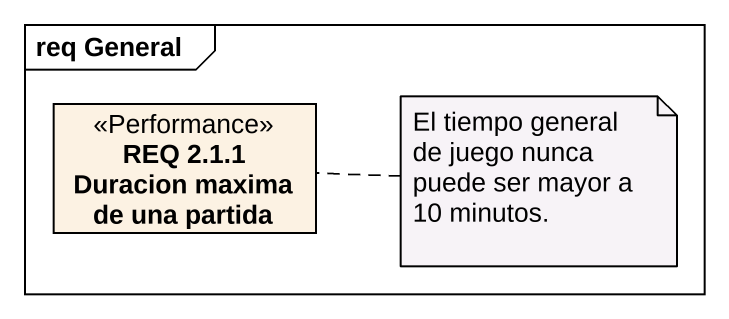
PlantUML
@startuml
mainframe req General
hide circle
hide empty members
class "REQ 2.1.1 Duracion maxima de una partida" as REQ_2_1_1_Duracion_maxima <<Performance>>
note right of REQ_2_1_1_Duracion_maxima : El tiempo general de juego nunca puede ser mayor a 10 minutos.
@enduml
